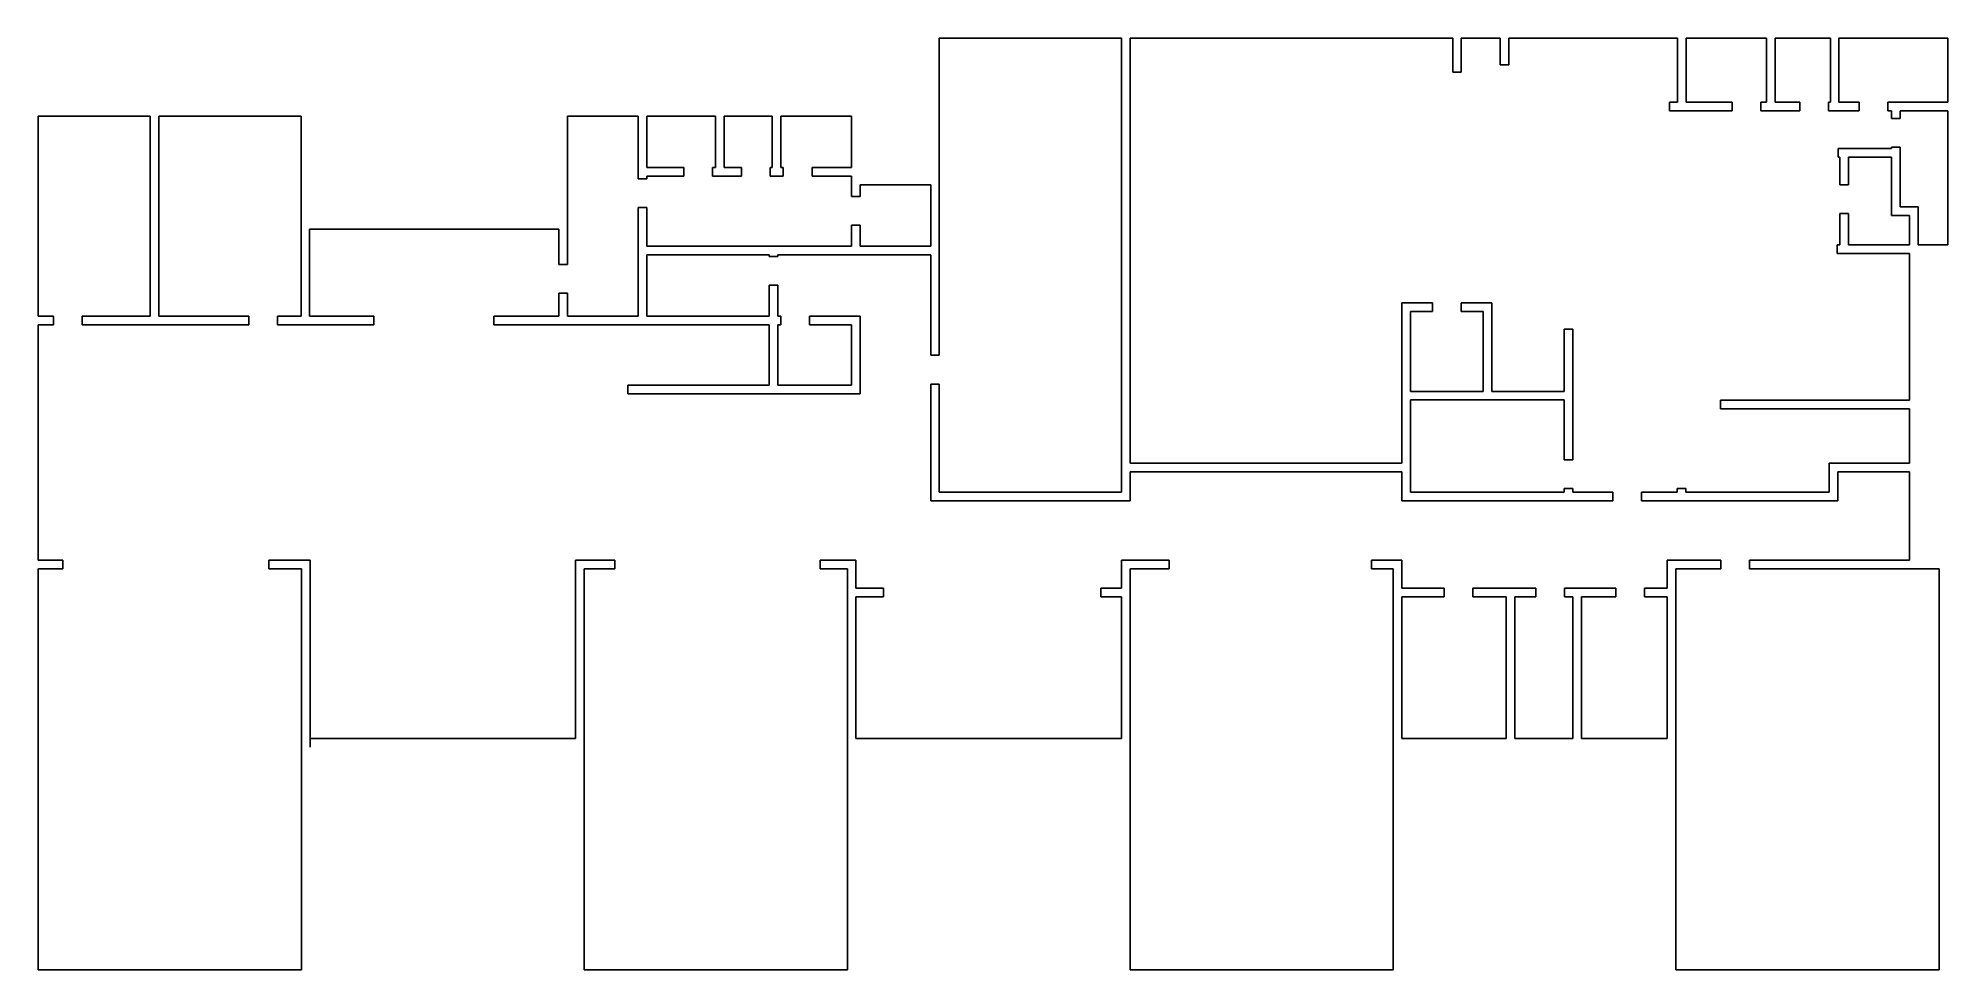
# Model space of a CAD drawing. Header units: inches. Extents: x 29170 to 35817, y -1834 to 1411.
import ezdxf

# ---------------------------------------------------------------- set-up
doc = ezdxf.new("R2010")
doc.units = ezdxf.units.IN
doc.header["$MEASUREMENT"] = 0
doc.layers.add('Layer 01', color=7, linetype='Continuous')

msp = doc.modelspace()

# ---------------------------------------------------------------- linework, layer by layer
at = {"layer": 'Layer 01'}
for p, q in [((32306.7, 1411.1, 8530.5), (32940.6, 1411.1, 8530.5)), ((32306.7, 306.6, 8530.5), (32306.7, 1411.1, 8530.5)), ((32940.6, 1411.1, 8530.5), (32940.6, -170, 8530.5)), ((32970.6, 1411.1, 8530.5), (33086.2, 1411.1, 8530.5)), ((32970.6, -68.9, 8530.5), (32970.6, 1411.1, 8530.5)), ((33086.2, 1411.1, 8530.5), (33970, 1411.1, 8530.5)), ((33970, 1411.1, 8530.5), (34093.8, 1411.1, 8530.5)), ((34093.8, 1411.1, 8530.5), (34093.8, 1292.6, 8530.5)), ((34123.8, 1411.1, 8530.5), (34258.8, 1411.1, 8530.5)), ((34123.8, 1292.6, 8530.5), (34123.8, 1411.1, 8530.5)), ((34258.8, 1411.1, 8530.5), (34258.8, 1318.1, 8530.5)), ((34288.8, 1411.1, 8530.5), (34876.5, 1411.1, 8530.5)), ((34288.8, 1318.1, 8530.5), (34288.8, 1411.1, 8530.5)), ((34876.5, 1411.1, 8530.5), (34876.5, 1187.9, 8530.5)), ((34906.5, 1411.1, 8530.5), (35039.9, 1411.1, 8530.5)), ((34906.5, 1187.9, 8530.5), (34906.5, 1411.1, 8530.5)), ((35039.9, 1411.1, 8530.5), (35185.9, 1411.1, 8530.5)), ((35185.9, 1411.1, 8530.5), (35185.9, 1187.9, 8530.5)), ((35215.9, 1411.1, 8530.5), (35408.4, 1411.1, 8530.5)), ((35215.9, 1187.9, 8530.5), (35215.9, 1411.1, 8530.5)), ((35408.4, 1411.1, 8530.5), (35408.4, 1187.9, 8530.5)), ((35438.4, 1411.1, 8530.5), (35817.2, 1411.1, 8530.5)), ((35438.4, 1187.9, 8530.5), (35438.4, 1411.1, 8530.5)), ((35817.2, 1411.1, 8530.5), (35817.2, 1187.9, 8530.5)), ((34093.8, 1292.6, 8530.5), (34123.8, 1292.6, 8530.5)), ((34258.8, 1318.1, 8530.5), (34288.8, 1318.1, 8530.5)), ((29170, 1138.9, 8530.5), (29560.3, 1138.9, 8530.5)), ((29170, 442.5, 8530.5), (29170, 1138.9, 8530.5)), ((29560.3, 1138.9, 8530.5), (29560.3, 442.5, 8530.5)), ((29590.3, 1138.9, 8530.5), (30084.8, 1138.9, 8530.5)), ((29590.3, 442.5, 8530.5), (29590.3, 1138.9, 8530.5)), ((30084.8, 1138.9, 8530.5), (30084.8, 442.5, 8530.5)), ((31012.2, 1138.9, 8530.5), (31258.6, 1138.9, 8530.5)), ((31012.2, 622.7, 8530.5), (31012.2, 1138.9, 8530.5)), ((31258.6, 1138.9, 8530.5), (31258.6, 921.6, 8530.5)), ((31288.6, 1138.9, 8530.5), (31528.1, 1138.9, 8530.5)), ((31288.6, 960.2, 8530.5), (31288.6, 1138.9, 8530.5)), ((31528.1, 1138.9, 8530.5), (31528.1, 960.2, 8530.5)), ((31558.1, 1138.9, 8530.5), (31725, 1138.9, 8530.5)), ((31558.1, 960.2, 8530.5), (31558.1, 1138.9, 8530.5)), ((31725, 1138.9, 8530.5), (31725, 960.2, 8530.5)), ((31755, 1138.9, 8530.5), (32001.2, 1138.9, 8530.5)), ((31755, 960.2, 8530.5), (31755, 1138.9, 8530.5)), ((32001.2, 1138.9, 8530.5), (32001.2, 960.2, 8530.5)), ((34848.2, 1187.9, 8530.5), (34848.2, 1157.9, 8530.5)), ((34876.5, 1187.9, 8530.5), (34848.2, 1187.9, 8530.5)), ((34848.2, 1157.9, 8530.5), (35066.4, 1157.9, 8530.5)), ((35066.4, 1187.9, 8530.5), (34906.5, 1187.9, 8530.5)), ((35066.4, 1157.9, 8530.5), (35066.4, 1187.9, 8530.5)), ((35166.4, 1187.9, 8530.5), (35166.4, 1157.9, 8530.5)), ((35185.9, 1187.9, 8530.5), (35166.4, 1187.9, 8530.5)), ((35166.4, 1157.9, 8530.5), (35302.1, 1157.9, 8530.5)), ((35302.1, 1187.9, 8530.5), (35215.9, 1187.9, 8530.5)), ((35302.1, 1157.9, 8530.5), (35302.1, 1187.9, 8530.5)), ((35402.1, 1187.9, 8530.5), (35402.1, 1157.9, 8530.5)), ((35408.4, 1187.9, 8530.5), (35402.1, 1187.9, 8530.5)), ((35402.1, 1157.9, 8530.5), (35508.3, 1157.9, 8530.5)), ((35508.3, 1187.9, 8530.5), (35438.4, 1187.9, 8530.5)), ((35508.3, 1157.9, 8530.5), (35508.3, 1187.9, 8530.5)), ((35608.3, 1187.9, 8530.5), (35608.3, 1157.9, 8530.5)), ((35817.2, 1187.9, 8530.5), (35608.3, 1187.9, 8530.5)), ((35608.3, 1157.9, 8530.5), (35621.8, 1157.9, 8530.5)), ((35621.8, 1157.9, 8530.5), (35621.8, 1131.8, 8530.5)), ((35621.8, 1131.8, 8530.5), (35651.8, 1131.8, 8530.5)), ((35651.8, 1157.9, 8530.5), (35817.2, 1157.9, 8530.5)), ((35651.8, 1131.8, 8530.5), (35651.8, 1157.9, 8530.5)), ((35817.2, 1157.9, 8530.5), (35817.2, 690.8, 8530.5)), ((35435.5, 1026.9, 8530.5), (35435.5, 996.9, 8530.5)), ((35621.8, 1026.9, 8530.5), (35435.5, 1026.9, 8530.5)), ((35621.8, 1031.8, 8530.5), (35621.8, 1026.9, 8530.5)), ((35651.8, 1031.8, 8530.5), (35621.8, 1031.8, 8530.5)), ((35651.8, 823.7, 8530.5), (35651.8, 1031.8, 8530.5)), ((31417.1, 960.2, 8530.5), (31288.6, 960.2, 8530.5)), ((31417.1, 930.2, 8530.5), (31417.1, 960.2, 8530.5)), ((31517.1, 960.2, 8530.5), (31517.1, 930.2, 8530.5)), ((31528.1, 960.2, 8530.5), (31517.1, 960.2, 8530.5)), ((31617.6, 960.2, 8530.5), (31558.1, 960.2, 8530.5)), ((31617.6, 930.2, 8530.5), (31617.6, 960.2, 8530.5)), ((31717.6, 960.2, 8530.5), (31717.6, 930.2, 8530.5)), ((31725, 960.2, 8530.5), (31717.6, 960.2, 8530.5)), ((31763.6, 960.2, 8530.5), (31755, 960.2, 8530.5)), ((31763.6, 930.2, 8530.5), (31763.6, 960.2, 8530.5)), ((31863.6, 960.2, 8530.5), (31863.6, 930.2, 8530.5)), ((32001.2, 960.2, 8530.5), (31863.6, 960.2, 8530.5)), ((35435.5, 996.9, 8530.5), (35441, 996.9, 8530.5)), ((35441, 996.9, 8530.5), (35441, 900.6, 8530.5)), ((35471, 996.9, 8530.5), (35621.8, 996.9, 8530.5)), ((35471, 900.6, 8530.5), (35471, 996.9, 8530.5)), ((35621.8, 996.9, 8530.5), (35621.8, 793.7, 8530.5)), ((31258.6, 921.6, 8530.5), (31288.6, 921.6, 8530.5)), ((31288.6, 930.2, 8530.5), (31417.1, 930.2, 8530.5)), ((31288.6, 921.6, 8530.5), (31288.6, 930.2, 8530.5)), ((31517.1, 930.2, 8530.5), (31617.6, 930.2, 8530.5)), ((31717.6, 930.2, 8530.5), (31763.6, 930.2, 8530.5)), ((31863.6, 930.2, 8530.5), (32001.2, 930.2, 8530.5)), ((32001.2, 930.2, 8530.5), (32001.2, 859.5, 8530.5)), ((32031.2, 900.2, 8530.5), (32276.7, 900.2, 8530.5)), ((32031.2, 859.5, 8530.5), (32031.2, 900.2, 8530.5)), ((32276.7, 900.2, 8530.5), (32276.7, 686.9, 8530.5)), ((35441, 900.6, 8530.5), (35471, 900.6, 8530.5)), ((31258.6, 821.6, 8530.5), (31258.6, 442.5, 8530.5)), ((31288.6, 821.6, 8530.5), (31258.6, 821.6, 8530.5)), ((31288.6, 686.9, 8530.5), (31288.6, 821.6, 8530.5)), ((32001.2, 859.5, 8530.5), (32031.2, 859.5, 8530.5)), ((35441, 800.6, 8530.5), (35441, 690.8, 8530.5)), ((35471, 800.6, 8530.5), (35441, 800.6, 8530.5)), ((35471, 690.8, 8530.5), (35471, 800.6, 8530.5)), ((35714.3, 823.7, 8530.5), (35651.8, 823.7, 8530.5)), ((35714.3, 690.8, 8530.5), (35714.3, 823.7, 8530.5)), ((30114.8, 746.1, 8530.5), (30982.2, 746.1, 8530.5)), ((30114.8, 442.5, 8530.5), (30114.8, 746.1, 8530.5)), ((30982.2, 746.1, 8530.5), (30982.2, 622.7, 8530.5)), ((32001.2, 759.5, 8530.5), (32001.2, 686.9, 8530.5)), ((32031.2, 759.5, 8530.5), (32001.2, 759.5, 8530.5)), ((32031.2, 686.9, 8530.5), (32031.2, 759.5, 8530.5)), ((35621.8, 793.7, 8530.5), (35684.3, 793.7, 8530.5)), ((35684.3, 793.7, 8530.5), (35684.3, 690.8, 8530.5)), ((32001.2, 686.9, 8530.5), (31288.6, 686.9, 8530.5)), ((32276.7, 686.9, 8530.5), (32031.2, 686.9, 8530.5)), ((35432.6, 690.8, 8530.5), (35432.6, 660.8, 8530.5)), ((35441, 690.8, 8530.5), (35432.6, 690.8, 8530.5)), ((35684.3, 690.8, 8530.5), (35471, 690.8, 8530.5)), ((35817.2, 690.8, 8530.5), (35714.3, 690.8, 8530.5)), ((30982.2, 622.7, 8530.5), (31012.2, 622.7, 8530.5)), ((31288.6, 656.9, 8530.5), (31714.3, 656.9, 8530.5)), ((31288.6, 442.5, 8530.5), (31288.6, 656.9, 8530.5)), ((31714.3, 656.9, 8530.5), (31714.3, 650.8, 8530.5)), ((31714.3, 650.8, 8530.5), (31744.3, 650.8, 8530.5)), ((31744.3, 656.9, 8530.5), (32276.7, 656.9, 8530.5)), ((31744.3, 650.8, 8530.5), (31744.3, 656.9, 8530.5)), ((32276.7, 656.9, 8530.5), (32276.7, 306.6, 8530.5)), ((35432.6, 660.8, 8530.5), (35684.3, 660.8, 8530.5)), ((35684.3, 660.8, 8530.5), (35684.3, 150.5, 8530.5)), ((31714.3, 550.8, 8530.5), (31714.3, 442.5, 8530.5)), ((31744.3, 550.8, 8530.5), (31714.3, 550.8, 8530.5)), ((31744.3, 442.5, 8530.5), (31744.3, 550.8, 8530.5)), ((30982.2, 522.7, 8530.5), (30982.2, 442.5, 8530.5)), ((31012.2, 522.7, 8530.5), (30982.2, 522.7, 8530.5)), ((31012.2, 442.5, 8530.5), (31012.2, 522.7, 8530.5)), ((33917.3, 488.8, 8530.5), (33917.3, -68.9, 8530.5)), ((34023.7, 488.8, 8530.5), (33917.3, 488.8, 8530.5)), ((34023.7, 458.8, 8530.5), (34023.7, 488.8, 8530.5)), ((34123.7, 488.8, 8530.5), (34123.7, 458.8, 8530.5)), ((34230.1, 488.8, 8530.5), (34123.7, 488.8, 8530.5)), ((34230.1, 181.1, 8530.5), (34230.1, 488.8, 8530.5)), ((29223.4, 442.5, 8530.5), (29170, 442.5, 8530.5)), ((29170, 412.5, 8530.5), (29223.4, 412.5, 8530.5)), ((29170, -407, 8530.5), (29170, 412.5, 8530.5)), ((29223.4, 412.5, 8530.5), (29223.4, 442.5, 8530.5)), ((29323.4, 442.5, 8530.5), (29323.4, 412.5, 8530.5)), ((29560.3, 442.5, 8530.5), (29323.4, 442.5, 8530.5)), ((29323.4, 412.5, 8530.5), (29903.1, 412.5, 8530.5)), ((29903.1, 442.5, 8530.5), (29590.3, 442.5, 8530.5)), ((29903.1, 412.5, 8530.5), (29903.1, 442.5, 8530.5)), ((30003.1, 442.5, 8530.5), (30003.1, 412.5, 8530.5)), ((30084.8, 442.5, 8530.5), (30003.1, 442.5, 8530.5)), ((30003.1, 412.5, 8530.5), (30084.8, 412.5, 8530.5)), ((30084.8, 412.5, 8530.5), (30114.8, 412.5, 8530.5)), ((30338.4, 442.5, 8530.5), (30114.8, 442.5, 8530.5)), ((30114.8, 412.5, 8530.5), (30338.4, 412.5, 8530.5)), ((30338.4, 412.5, 8530.5), (30338.4, 442.5, 8530.5)), ((30755.9, 442.5, 8530.5), (30755.9, 412.5, 8530.5)), ((30982.2, 442.5, 8530.5), (30755.9, 442.5, 8530.5)), ((30755.9, 412.5, 8530.5), (30982.2, 412.5, 8530.5)), ((30982.2, 412.5, 8530.5), (31012.2, 412.5, 8530.5)), ((31258.6, 442.5, 8530.5), (31012.2, 442.5, 8530.5)), ((31012.2, 412.5, 8530.5), (31714.3, 412.5, 8530.5)), ((31714.3, 442.5, 8530.5), (31288.6, 442.5, 8530.5)), ((31714.3, 412.5, 8530.5), (31714.3, 202.4, 8530.5)), ((31755.4, 442.5, 8530.5), (31744.3, 442.5, 8530.5)), ((31744.3, 412.5, 8530.5), (31755.4, 412.5, 8530.5)), ((31744.3, 202.4, 8530.5), (31744.3, 412.5, 8530.5)), ((31755.4, 412.5, 8530.5), (31755.4, 442.5, 8530.5)), ((31855.4, 442.5, 8530.5), (31855.4, 412.5, 8530.5)), ((32031.2, 442.5, 8530.5), (31855.4, 442.5, 8530.5)), ((31855.4, 412.5, 8530.5), (32001.2, 412.5, 8530.5)), ((32001.2, 412.5, 8530.5), (32001.2, 202.4, 8530.5)), ((32031.2, 172.4, 8530.5), (32031.2, 442.5, 8530.5)), ((33947.3, 458.8, 8530.5), (34023.7, 458.8, 8530.5)), ((33947.3, 181.1, 8530.5), (33947.3, 458.8, 8530.5)), ((34123.7, 458.8, 8530.5), (34200.1, 458.8, 8530.5)), ((34200.1, 458.8, 8530.5), (34200.1, 181.1, 8530.5)), ((34482, 397.6, 8530.5), (34482, 181.1, 8530.5)), ((34512, 397.6, 8530.5), (34482, 397.6, 8530.5)), ((34512, -57.6, 8530.5), (34512, 397.6, 8530.5)), ((32276.7, 306.6, 8530.5), (32306.7, 306.6, 8530.5)), ((31222.9, 202.4, 8530.5), (31222.9, 172.4, 8530.5)), ((31714.3, 202.4, 8530.5), (31222.9, 202.4, 8530.5)), ((32001.2, 202.4, 8530.5), (31744.3, 202.4, 8530.5)), ((32276.7, 206.6, 8530.5), (32276.7, -200, 8530.5)), ((32306.7, 206.6, 8530.5), (32276.7, 206.6, 8530.5)), ((32306.7, -170, 8530.5), (32306.7, 206.6, 8530.5)), ((31222.9, 172.4, 8530.5), (32031.2, 172.4, 8530.5)), ((34200.1, 181.1, 8530.5), (33947.3, 181.1, 8530.5)), ((33947.3, 151.1, 8530.5), (34482, 151.1, 8530.5)), ((33947.3, -170, 8530.5), (33947.3, 151.1, 8530.5)), ((34482, 181.1, 8530.5), (34230.1, 181.1, 8530.5)), ((34482, 151.1, 8530.5), (34482, -57.6, 8530.5)), ((35026.3, 150.5, 8530.5), (35026.3, 120.5, 8530.5)), ((35684.3, 150.5, 8530.5), (35026.3, 150.5, 8530.5)), ((35026.3, 120.5, 8530.5), (35684.3, 120.5, 8530.5)), ((35684.3, 120.5, 8530.5), (35684.3, -68.9, 8530.5)), ((34482, -57.6, 8530.5), (34512, -57.6, 8530.5)), ((33917.3, -68.9, 8530.5), (32970.6, -68.9, 8530.5)), ((32970.6, -98.9, 8530.5), (33917.3, -98.9, 8530.5)), ((32970.6, -200, 8530.5), (32970.6, -98.9, 8530.5)), ((33917.3, -98.9, 8530.5), (33917.3, -200, 8530.5)), ((35404.4, -68.9, 8530.5), (35404.4, -170, 8530.5)), ((35684.3, -68.9, 8530.5), (35404.4, -68.9, 8530.5)), ((35434.4, -98.9, 8530.5), (35684.3, -98.9, 8530.5)), ((35434.4, -200, 8530.5), (35434.4, -98.9, 8530.5)), ((35684.3, -98.9, 8530.5), (35684.3, -407, 8530.5)), ((32940.6, -170, 8530.5), (32306.7, -170, 8530.5)), ((34482, -170, 8530.5), (33947.3, -170, 8530.5)), ((34482, -157.6, 8530.5), (34482, -170, 8530.5)), ((34512, -157.6, 8530.5), (34482, -157.6, 8530.5)), ((34512, -170, 8530.5), (34512, -157.6, 8530.5)), ((34650.7, -170, 8530.5), (34512, -170, 8530.5)), ((34650.7, -200, 8530.5), (34650.7, -170, 8530.5)), ((34750.7, -170, 8530.5), (34750.7, -200, 8530.5)), ((34874.8, -170, 8530.5), (34750.7, -170, 8530.5)), ((34874.8, -157.6, 8530.5), (34874.8, -170, 8530.5)), ((34904.8, -157.6, 8530.5), (34874.8, -157.6, 8530.5)), ((34904.8, -170, 8530.5), (34904.8, -157.6, 8530.5)), ((35404.4, -170, 8530.5), (34904.8, -170, 8530.5)), ((32276.7, -200, 8530.5), (32970.6, -200, 8530.5)), ((33917.3, -200, 8530.5), (33947.3, -200, 8530.5)), ((33947.3, -200, 8530.5), (34650.7, -200, 8530.5)), ((34750.7, -200, 8530.5), (35404.4, -200, 8530.5)), ((35404.4, -200, 8530.5), (35434.4, -200, 8530.5)), ((29256.1, -407, 8530.5), (29170, -407, 8530.5)), ((29170, -437, 8530.5), (29256.1, -437, 8530.5)), ((29170, -1833.5, 8530.5), (29170, -437, 8530.5)), ((29256.1, -437, 8530.5), (29256.1, -407, 8530.5)), ((29972.7, -407, 8530.5), (29972.7, -437, 8530.5)), ((30116.3, -407, 8530.5), (29972.7, -407, 8530.5)), ((29972.7, -437, 8530.5), (30086.3, -437, 8530.5)), ((30086.3, -437, 8530.5), (30086.3, -1833.5, 8530.5)), ((30116.3, -437, 8530.5), (30116.3, -407, 8530.5)), ((30116.3, -1058.2, 8530.5), (30116.3, -437, 8530.5)), ((31040.3, -407, 8530.5), (31040.3, -1028.2, 8530.5)), ((31177.3, -407, 8530.5), (31040.3, -407, 8530.5)), ((31070.3, -437, 8530.5), (31177.3, -437, 8530.5)), ((31070.3, -1058.4, 8530.5), (31070.3, -437, 8530.5)), ((31177.3, -437, 8530.5), (31177.3, -407, 8530.5)), ((31892.5, -407, 8530.5), (31892.5, -437, 8530.5)), ((32016.6, -407, 8530.5), (31892.5, -407, 8530.5)), ((31892.5, -437, 8530.5), (31986.6, -437, 8530.5)), ((31986.6, -437, 8530.5), (31986.6, -1833.5, 8530.5)), ((32016.6, -437, 8530.5), (32016.6, -407, 8530.5)), ((32016.6, -504.6, 8530.5), (32016.6, -437, 8530.5)), ((32940.6, -407, 8530.5), (32940.6, -504.6, 8530.5)), ((33106.4, -407, 8530.5), (32940.6, -407, 8530.5)), ((32970.6, -437, 8530.5), (33106.4, -437, 8530.5)), ((32970.6, -1058.2, 8530.5), (32970.6, -437, 8530.5)), ((33106.4, -437, 8530.5), (33106.4, -407, 8530.5)), ((33811.4, -407, 8530.5), (33811.4, -437, 8530.5)), ((33916.9, -407, 8530.5), (33811.4, -407, 8530.5)), ((33811.4, -437, 8530.5), (33886.9, -437, 8530.5)), ((33886.9, -437, 8530.5), (33886.9, -1833.5, 8530.5)), ((33916.9, -437, 8530.5), (33916.9, -407, 8530.5)), ((33916.9, -504.6, 8530.5), (33916.9, -437, 8530.5)), ((34840.9, -407, 8530.5), (34840.9, -504.6, 8530.5)), ((35026.9, -407, 8530.5), (34840.9, -407, 8530.5)), ((34870.9, -437, 8530.5), (35026.9, -437, 8530.5)), ((34870.9, -1052.2, 8530.5), (34870.9, -437, 8530.5)), ((35026.9, -437, 8530.5), (35026.9, -407, 8530.5)), ((35126.9, -407, 8530.5), (35126.9, -437, 8530.5)), ((35684.3, -407, 8530.5), (35126.9, -407, 8530.5)), ((35126.9, -437, 8530.5), (35787.2, -437, 8530.5)), ((35787.2, -437, 8530.5), (35787.2, -1833.5, 8530.5)), ((32112.7, -504.6, 8530.5), (32016.6, -504.6, 8530.5)), ((32112.7, -534.6, 8530.5), (32112.7, -504.6, 8530.5)), ((32868.6, -504.6, 8530.5), (32868.6, -534.6, 8530.5)), ((32940.6, -504.6, 8530.5), (32868.6, -504.6, 8530.5)), ((34064, -504.6, 8530.5), (33916.9, -504.6, 8530.5)), ((34064, -534.6, 8530.5), (34064, -504.6, 8530.5)), ((34164, -504.6, 8530.5), (34164, -534.6, 8530.5)), ((34383.2, -504.6, 8530.5), (34164, -504.6, 8530.5)), ((34383.2, -534.6, 8530.5), (34383.2, -504.6, 8530.5)), ((34483.2, -504.6, 8530.5), (34483.2, -534.6, 8530.5)), ((34661.4, -504.6, 8530.5), (34483.2, -504.6, 8530.5)), ((34661.4, -534.6, 8530.5), (34661.4, -504.6, 8530.5)), ((34761.4, -504.6, 8530.5), (34761.4, -534.6, 8530.5)), ((34840.9, -504.6, 8530.5), (34761.4, -504.6, 8530.5)), ((32016.6, -534.6, 8530.5), (32112.7, -534.6, 8530.5)), ((32016.6, -1028.2, 8530.5), (32016.6, -534.6, 8530.5)), ((32868.6, -534.6, 8530.5), (32940.6, -534.6, 8530.5)), ((32940.6, -534.6, 8530.5), (32940.6, -1028.2, 8530.5)), ((33916.9, -534.6, 8530.5), (34064, -534.6, 8530.5)), ((33916.9, -1028.2, 8530.5), (33916.9, -534.6, 8530.5)), ((34164, -534.6, 8530.5), (34279.6, -534.6, 8530.5)), ((34279.6, -534.6, 8530.5), (34279.6, -1028.2, 8530.5)), ((34309.6, -534.6, 8530.5), (34383.2, -534.6, 8530.5)), ((34309.6, -1028.2, 8530.5), (34309.6, -534.6, 8530.5)), ((34483.2, -534.6, 8530.5), (34512.2, -534.6, 8530.5)), ((34512.2, -534.6, 8530.5), (34512.2, -1028.2, 8530.5)), ((34542.2, -534.6, 8530.5), (34661.4, -534.6, 8530.5)), ((34542.2, -1028.2, 8530.5), (34542.2, -534.6, 8530.5)), ((34761.4, -534.6, 8530.5), (34840.9, -534.6, 8530.5)), ((34840.9, -534.6, 8530.5), (34840.9, -1028.2, 8530.5)), ((30116.3, -1028.2, 8530.5), (30116.3, -1058.2, 8530.5)), ((31040.3, -1028.2, 8530.5), (30116.3, -1028.2, 8530.5)), ((31070.3, -1475.8, 8530.5), (31070.3, -1058.4, 8530.5)), ((32279.6, -1028.2, 8530.5), (32016.6, -1028.2, 8530.5)), ((32729.2, -1028.2, 8530.5), (32279.6, -1028.2, 8530.5)), ((32940.6, -1028.2, 8530.5), (32729.2, -1028.2, 8530.5)), ((32970.6, -1475.6, 8530.5), (32970.6, -1058.2, 8530.5)), ((34279.6, -1028.2, 8530.5), (33916.9, -1028.2, 8530.5)), ((34512.2, -1028.2, 8530.5), (34309.6, -1028.2, 8530.5)), ((34840.9, -1028.2, 8530.5), (34542.2, -1028.2, 8530.5)), ((34870.9, -1058.2, 8530.5), (34870.9, -1052.2, 8530.5)), ((34870.9, -1469.7, 8530.5), (34870.9, -1058.2, 8530.5)), ((31070.3, -1803.5, 8530.5), (31070.3, -1475.8, 8530.5)), ((32970.6, -1803.5, 8530.5), (32970.6, -1475.6, 8530.5)), ((34870.9, -1803.5, 8530.5), (34870.9, -1469.7, 8530.5)), ((30086.3, -1833.5, 8530.5), (29170, -1833.5, 8530.5)), ((31070.3, -1833.5, 8530.5), (31070.3, -1803.5, 8530.5)), ((31986.6, -1833.5, 8530.5), (31070.3, -1833.5, 8530.5)), ((32970.6, -1833.5, 8530.5), (32970.6, -1803.5, 8530.5)), ((33886.9, -1833.5, 8530.5), (32970.6, -1833.5, 8530.5)), ((34870.9, -1833.5, 8530.5), (34870.9, -1803.5, 8530.5)), ((35787.2, -1833.5, 8530.5), (34870.9, -1833.5, 8530.5))]:
    msp.add_line(p, q, dxfattribs=at)

doc.saveas('drawing.dxf')
